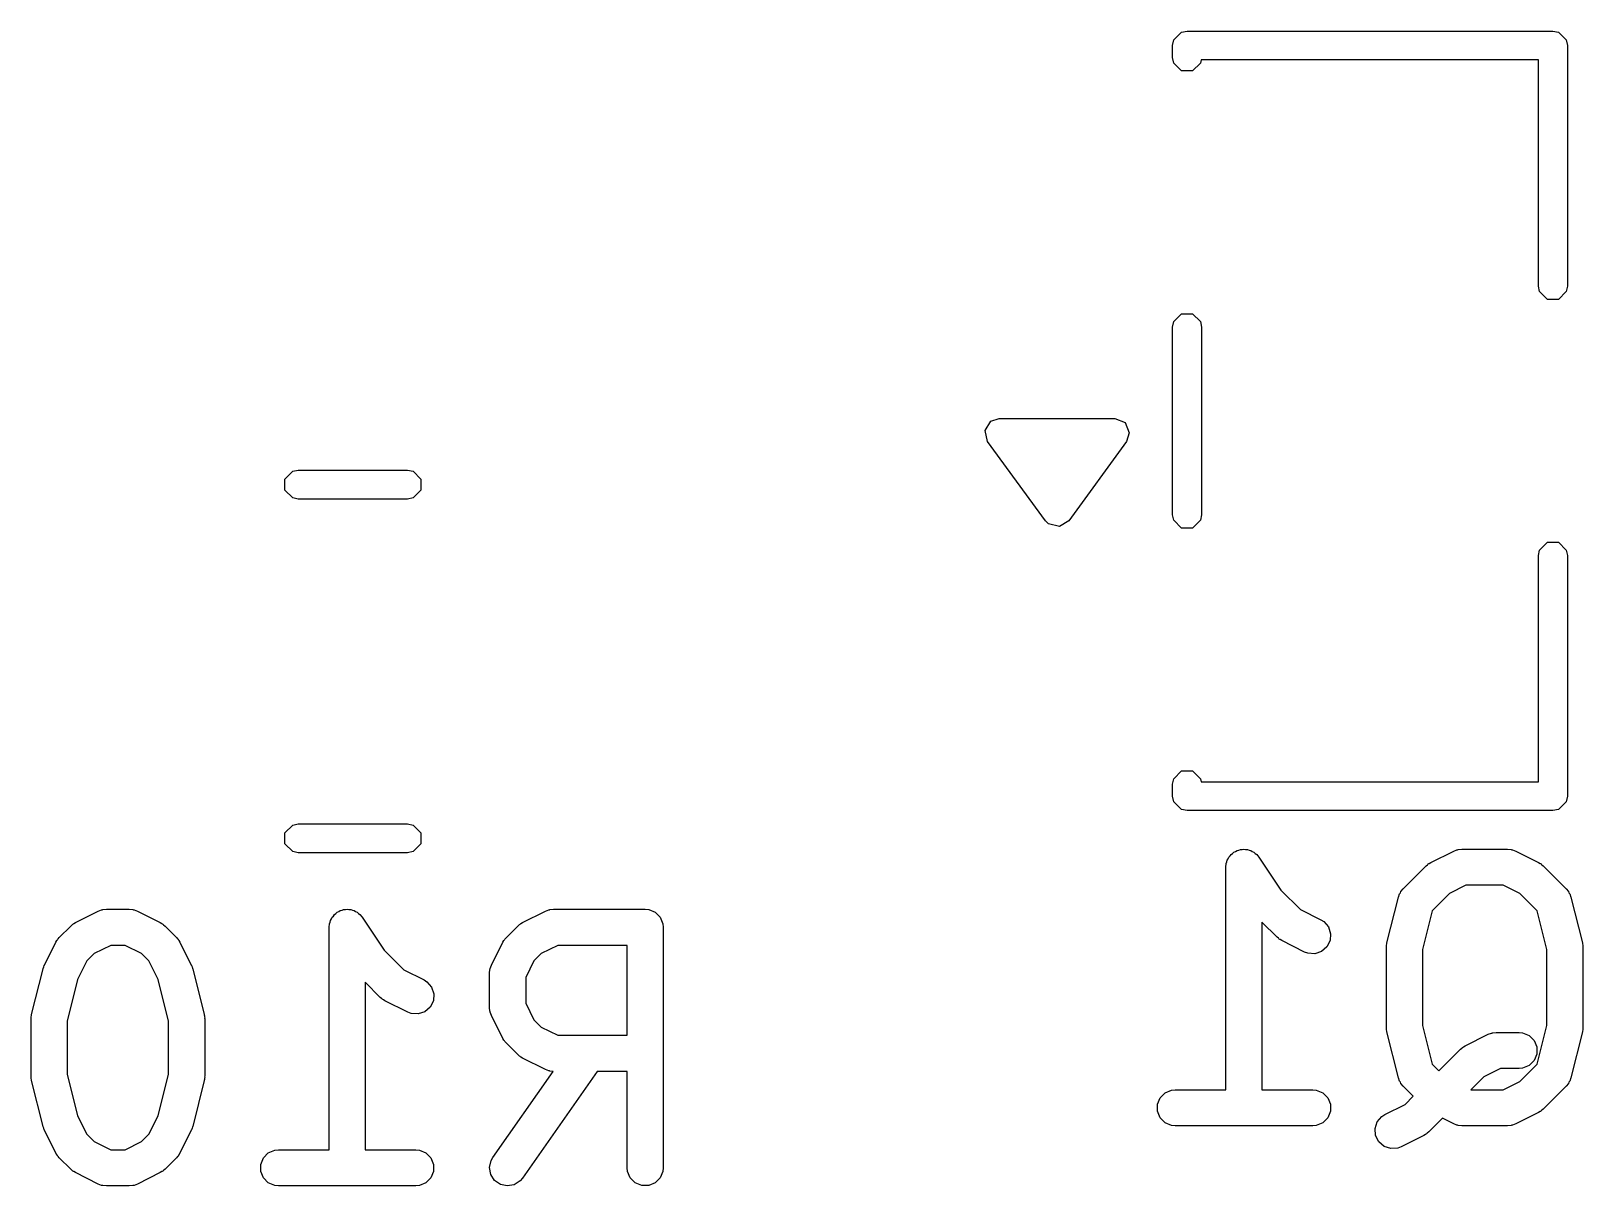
# Model space of a CAD drawing. Header units: inches. Extents: x 1.81 to 9.37, y -5.72 to -1.46.
# Drawn here: x 2.5492 to 2.803, y -2.5701 to -2.3811 of the extents above; entities that cross this region are included whole.
import ezdxf

# ---------------------------------------------------------------- set-up
doc = ezdxf.new("R2010")
doc.units = ezdxf.units.IN
doc.header["$MEASUREMENT"] = 0
doc.layers.add('BLACK', color=250, linetype='CONTINUOUS')

msp = doc.modelspace()

# ---------------------------------------------------------------- linework, layer by layer
at = {"layer": 'BLACK', "linetype": 'CONTINUOUS'}
for p, q in [((2.73593, -2.38346), (2.7361, -2.38256)), ((2.7361, -2.38256), (2.73738, -2.38128)), ((2.73738, -2.38128), (2.73829, -2.3811)), ((2.73829, -2.3811), (2.79813, -2.3811)), ((2.79813, -2.3811), (2.79903, -2.38128)), ((2.79903, -2.38128), (2.80031, -2.38256)), ((2.80031, -2.38256), (2.80049, -2.38346)), ((2.73593, -2.38543), (2.73593, -2.38346)), ((2.7361, -2.38634), (2.73593, -2.38543)), ((2.80049, -2.38346), (2.80049, -2.42283)), ((2.73738, -2.38762), (2.7361, -2.38634)), ((2.73919, -2.38762), (2.73738, -2.38762)), ((2.74047, -2.38634), (2.73919, -2.38762)), ((2.74057, -2.38583), (2.74047, -2.38634)), ((2.79577, -2.38583), (2.74057, -2.38583)), ((2.79577, -2.42283), (2.79577, -2.38583)), ((2.79595, -2.42374), (2.79577, -2.42283)), ((2.79723, -2.42502), (2.79595, -2.42374)), ((2.80031, -2.42374), (2.79903, -2.42502)), ((2.80049, -2.42283), (2.80031, -2.42374)), ((2.79903, -2.42502), (2.79723, -2.42502)), ((2.73593, -2.42953), (2.7361, -2.42862)), ((2.7361, -2.42862), (2.73738, -2.42735)), ((2.73738, -2.42735), (2.73919, -2.42735)), ((2.73919, -2.42735), (2.74047, -2.42862)), ((2.74047, -2.42862), (2.74065, -2.42953)), ((2.73593, -2.46024), (2.73593, -2.42953)), ((2.74065, -2.42953), (2.74065, -2.46024)), ((2.70525, -2.44648), (2.70619, -2.44494)), ((2.70567, -2.44824), (2.70525, -2.44648)), ((2.70619, -2.44494), (2.70758, -2.44449)), ((2.70758, -2.44449), (2.72648, -2.44449)), ((2.72648, -2.44449), (2.72815, -2.44518)), ((2.72815, -2.44518), (2.72884, -2.44685)), ((2.71512, -2.46123), (2.70567, -2.44824)), ((2.72839, -2.44824), (2.71894, -2.46123)), ((2.72884, -2.44685), (2.72839, -2.44824)), ((2.59075, -2.45441), (2.59203, -2.45313)), ((2.59203, -2.45313), (2.59293, -2.45295)), ((2.59293, -2.45295), (2.61081, -2.45295)), ((2.61081, -2.45295), (2.61171, -2.45313)), ((2.61171, -2.45313), (2.61299, -2.45441)), ((2.59075, -2.45622), (2.59075, -2.45441)), ((2.59203, -2.4575), (2.59075, -2.45622)), ((2.61299, -2.45622), (2.61171, -2.4575)), ((2.61299, -2.45441), (2.61299, -2.45622)), ((2.59293, -2.45768), (2.59203, -2.4575)), ((2.61081, -2.45768), (2.59293, -2.45768)), ((2.61171, -2.4575), (2.61081, -2.45768)), ((2.71564, -2.46175), (2.71512, -2.46123)), ((2.7174, -2.46218), (2.71564, -2.46175)), ((2.71894, -2.46123), (2.7174, -2.46218)), ((2.7361, -2.46114), (2.73593, -2.46024)), ((2.73738, -2.46242), (2.7361, -2.46114)), ((2.74047, -2.46114), (2.73919, -2.46242)), ((2.74065, -2.46024), (2.74047, -2.46114)), ((2.73919, -2.46242), (2.73738, -2.46242)), ((2.79577, -2.46693), (2.79595, -2.46603)), ((2.79595, -2.46603), (2.79723, -2.46475)), ((2.79723, -2.46475), (2.79903, -2.46475)), ((2.79903, -2.46475), (2.80031, -2.46603)), ((2.80031, -2.46603), (2.80049, -2.46693)), ((2.79577, -2.50394), (2.79577, -2.46693)), ((2.80049, -2.46693), (2.80049, -2.5063)), ((2.7361, -2.50343), (2.73738, -2.50215)), ((2.73738, -2.50215), (2.73919, -2.50215)), ((2.73919, -2.50215), (2.74047, -2.50343)), ((2.73593, -2.50433), (2.7361, -2.50343)), ((2.73593, -2.5063), (2.73593, -2.50433)), ((2.74047, -2.50343), (2.74057, -2.50394)), ((2.74057, -2.50394), (2.79577, -2.50394)), ((2.7361, -2.5072), (2.73593, -2.5063)), ((2.73738, -2.50848), (2.7361, -2.5072)), ((2.80031, -2.5072), (2.79903, -2.50848)), ((2.80049, -2.5063), (2.80031, -2.5072)), ((2.73829, -2.50866), (2.73738, -2.50848)), ((2.79813, -2.50866), (2.73829, -2.50866)), ((2.79903, -2.50848), (2.79813, -2.50866)), ((2.59075, -2.51228), (2.59203, -2.51101)), ((2.59075, -2.51409), (2.59075, -2.51228)), ((2.59203, -2.51101), (2.59293, -2.51083)), ((2.59293, -2.51083), (2.61081, -2.51083)), ((2.61081, -2.51083), (2.61171, -2.51101)), ((2.61171, -2.51101), (2.61299, -2.51228)), ((2.61299, -2.51228), (2.61299, -2.51409)), ((2.59203, -2.51537), (2.59075, -2.51409)), ((2.61299, -2.51409), (2.61171, -2.51537)), ((2.74646, -2.51518), (2.74674, -2.51512)), ((2.74674, -2.51512), (2.74701, -2.51501)), ((2.74701, -2.51501), (2.7473, -2.51501)), ((2.7473, -2.51501), (2.74759, -2.51495)), ((2.74759, -2.51495), (2.74787, -2.51501)), ((2.74787, -2.51501), (2.74816, -2.51501)), ((2.74816, -2.51501), (2.74843, -2.51512)), ((2.74843, -2.51512), (2.74872, -2.51518)), ((2.78189, -2.51527), (2.78243, -2.51506)), ((2.78243, -2.51506), (2.78253, -2.51505)), ((2.78253, -2.51505), (2.78263, -2.51501)), ((2.78263, -2.51501), (2.78321, -2.51495)), ((2.78321, -2.51495), (2.79071, -2.51495)), ((2.79071, -2.51495), (2.79128, -2.51501)), ((2.79128, -2.51501), (2.79138, -2.51505)), ((2.79138, -2.51505), (2.79149, -2.51506)), ((2.79149, -2.51506), (2.79203, -2.51527)), ((2.59293, -2.51555), (2.59203, -2.51537)), ((2.61081, -2.51555), (2.59293, -2.51555)), ((2.61171, -2.51537), (2.61081, -2.51555)), ((2.74463, -2.5179), (2.74469, -2.51733)), ((2.74469, -2.51733), (2.7448, -2.51706)), ((2.7448, -2.51706), (2.74486, -2.51677)), ((2.74486, -2.51677), (2.74502, -2.51653)), ((2.74502, -2.51653), (2.74513, -2.51627)), ((2.74513, -2.51627), (2.74534, -2.51606)), ((2.74534, -2.51606), (2.7455, -2.51582)), ((2.7455, -2.51582), (2.74574, -2.51566)), ((2.74574, -2.51566), (2.74595, -2.51545)), ((2.74595, -2.51545), (2.74622, -2.51534)), ((2.74622, -2.51534), (2.74646, -2.51518)), ((2.74872, -2.51518), (2.74896, -2.51534)), ((2.74896, -2.51534), (2.74923, -2.51545)), ((2.74923, -2.51545), (2.74943, -2.51566)), ((2.74943, -2.51566), (2.74968, -2.51582)), ((2.74968, -2.51582), (2.75004, -2.51626)), ((2.75004, -2.51626), (2.75004, -2.51627)), ((2.75004, -2.51627), (2.75004, -2.51627)), ((2.75004, -2.51627), (2.75004, -2.51627)), ((2.75004, -2.51627), (2.75363, -2.52165)), ((2.77737, -2.51769), (2.7776, -2.51751)), ((2.7776, -2.51751), (2.77765, -2.51745)), ((2.77765, -2.51745), (2.77774, -2.51739)), ((2.77774, -2.51739), (2.77782, -2.51733)), ((2.77782, -2.51733), (2.77789, -2.5173)), ((2.77789, -2.5173), (2.77814, -2.51714)), ((2.77814, -2.51714), (2.78189, -2.51527)), ((2.79203, -2.51527), (2.79578, -2.51714)), ((2.79578, -2.51714), (2.79602, -2.5173)), ((2.79602, -2.5173), (2.7961, -2.51733)), ((2.7961, -2.51733), (2.79618, -2.51739)), ((2.79618, -2.51739), (2.79627, -2.51745)), ((2.79627, -2.51745), (2.79632, -2.51751)), ((2.79632, -2.51751), (2.79654, -2.51769)), ((2.74463, -2.51791), (2.74463, -2.5179)), ((2.74463, -2.5179), (2.74463, -2.5179)), ((2.74463, -2.5179), (2.74463, -2.5179)), ((2.74463, -2.55432), (2.74463, -2.51791)), ((2.77362, -2.52144), (2.77737, -2.51769)), ((2.79654, -2.51769), (2.80029, -2.52144)), ((2.75363, -2.52165), (2.75683, -2.52485)), ((2.77284, -2.52281), (2.77304, -2.52227)), ((2.77304, -2.52227), (2.77317, -2.52209)), ((2.77317, -2.52209), (2.77325, -2.52189)), ((2.77325, -2.52189), (2.77362, -2.52144)), ((2.78121, -2.52221), (2.77837, -2.52504)), ((2.7839, -2.52086), (2.78121, -2.52221)), ((2.79001, -2.52086), (2.7839, -2.52086)), ((2.79271, -2.52221), (2.79001, -2.52086)), ((2.79554, -2.52504), (2.79271, -2.52221)), ((2.80029, -2.52144), (2.80066, -2.52189)), ((2.80066, -2.52189), (2.80074, -2.52209)), ((2.80074, -2.52209), (2.80087, -2.52227)), ((2.80087, -2.52227), (2.80107, -2.52281)), ((2.55649, -2.52698), (2.56024, -2.52511)), ((2.56024, -2.52511), (2.56078, -2.5249)), ((2.56078, -2.5249), (2.56089, -2.52489)), ((2.56089, -2.52489), (2.56099, -2.52485)), ((2.56099, -2.52485), (2.56156, -2.5248)), ((2.56156, -2.5248), (2.56531, -2.5248)), ((2.56531, -2.5248), (2.56589, -2.52485)), ((2.56589, -2.52485), (2.56599, -2.52489)), ((2.56599, -2.52489), (2.56609, -2.5249)), ((2.56609, -2.5249), (2.56663, -2.52511)), ((2.56663, -2.52511), (2.57038, -2.52698)), ((2.59929, -2.52529), (2.59956, -2.52518)), ((2.59956, -2.52518), (2.59981, -2.52502)), ((2.59981, -2.52502), (2.60009, -2.52496)), ((2.60009, -2.52496), (2.60036, -2.52485)), ((2.60036, -2.52485), (2.60065, -2.52485)), ((2.60065, -2.52485), (2.60094, -2.5248)), ((2.60094, -2.5248), (2.60122, -2.52485)), ((2.60122, -2.52485), (2.60151, -2.52485)), ((2.60151, -2.52485), (2.60178, -2.52496)), ((2.60178, -2.52496), (2.60207, -2.52502)), ((2.60207, -2.52502), (2.60231, -2.52518)), ((2.60231, -2.52518), (2.60257, -2.52529)), ((2.62961, -2.52698), (2.63336, -2.52511)), ((2.63336, -2.52511), (2.6339, -2.5249)), ((2.6339, -2.5249), (2.634, -2.52489)), ((2.634, -2.52489), (2.6341, -2.52485)), ((2.6341, -2.52485), (2.63468, -2.5248)), ((2.63468, -2.5248), (2.64968, -2.5248)), ((2.64968, -2.5248), (2.65025, -2.52485)), ((2.65025, -2.52485), (2.65132, -2.52529)), ((2.75683, -2.52485), (2.76016, -2.52651)), ((2.77097, -2.53031), (2.77284, -2.52281)), ((2.77837, -2.52504), (2.77679, -2.53139)), ((2.79713, -2.53139), (2.79554, -2.52504)), ((2.80107, -2.52281), (2.80294, -2.53031)), ((2.55385, -2.52941), (2.55573, -2.52754)), ((2.55573, -2.52754), (2.55595, -2.52735)), ((2.55595, -2.52735), (2.556, -2.52729)), ((2.556, -2.52729), (2.55609, -2.52723)), ((2.55609, -2.52723), (2.55617, -2.52717)), ((2.55617, -2.52717), (2.55624, -2.52714)), ((2.55624, -2.52714), (2.55649, -2.52698)), ((2.57038, -2.52698), (2.57063, -2.52714)), ((2.57063, -2.52714), (2.5707, -2.52717)), ((2.5707, -2.52717), (2.57078, -2.52723)), ((2.57078, -2.52723), (2.57087, -2.52729)), ((2.57087, -2.52729), (2.57092, -2.52735)), ((2.57092, -2.52735), (2.57115, -2.52754)), ((2.57115, -2.52754), (2.57302, -2.52941)), ((2.59798, -2.52774), (2.59804, -2.52717)), ((2.59798, -2.52775), (2.59798, -2.52774)), ((2.59798, -2.56417), (2.59798, -2.52775)), ((2.59798, -2.52775), (2.59798, -2.52775)), ((2.59798, -2.52775), (2.59798, -2.52775)), ((2.59804, -2.52717), (2.59815, -2.5269)), ((2.59815, -2.5269), (2.59821, -2.52662)), ((2.59821, -2.52662), (2.59837, -2.52638)), ((2.59837, -2.52638), (2.59848, -2.52611)), ((2.59848, -2.52611), (2.59868, -2.5259)), ((2.59868, -2.5259), (2.59885, -2.52566)), ((2.59885, -2.52566), (2.59909, -2.5255)), ((2.59909, -2.5255), (2.59929, -2.52529)), ((2.60257, -2.52529), (2.60278, -2.5255)), ((2.60278, -2.5255), (2.60302, -2.52566)), ((2.60302, -2.52566), (2.60339, -2.52611)), ((2.60339, -2.52611), (2.60339, -2.52611)), ((2.60339, -2.52611), (2.60339, -2.52611)), ((2.60339, -2.52611), (2.60339, -2.52611)), ((2.60339, -2.52611), (2.60698, -2.53149)), ((2.62697, -2.52941), (2.62884, -2.52754)), ((2.62884, -2.52754), (2.62907, -2.52735)), ((2.62907, -2.52735), (2.62912, -2.52729)), ((2.62912, -2.52729), (2.62921, -2.52723)), ((2.62921, -2.52723), (2.62929, -2.52717)), ((2.62929, -2.52717), (2.62936, -2.52714)), ((2.62936, -2.52714), (2.62961, -2.52698)), ((2.65132, -2.52529), (2.65213, -2.52611)), ((2.65213, -2.52611), (2.65257, -2.52717)), ((2.65257, -2.52717), (2.65263, -2.52775)), ((2.65263, -2.52775), (2.65263, -2.56712)), ((2.753, -2.52937), (2.75054, -2.52691)), ((2.75054, -2.52691), (2.75054, -2.55432)), ((2.76016, -2.52651), (2.76065, -2.52682)), ((2.76065, -2.52682), (2.7614, -2.52769)), ((2.7614, -2.52769), (2.76176, -2.52879)), ((2.55142, -2.53393), (2.5533, -2.53018)), ((2.5533, -2.53018), (2.55345, -2.52993)), ((2.55345, -2.52993), (2.55348, -2.52986)), ((2.55348, -2.52986), (2.55355, -2.52978)), ((2.55355, -2.52978), (2.55361, -2.52969)), ((2.55361, -2.52969), (2.55366, -2.52964)), ((2.55366, -2.52964), (2.55385, -2.52941)), ((2.57302, -2.52941), (2.57321, -2.52964)), ((2.57321, -2.52964), (2.57327, -2.52969)), ((2.57327, -2.52969), (2.57333, -2.52978)), ((2.57333, -2.52978), (2.57339, -2.52986)), ((2.57339, -2.52986), (2.57342, -2.52993)), ((2.57342, -2.52993), (2.57358, -2.53018)), ((2.57358, -2.53018), (2.57545, -2.53393)), ((2.62454, -2.53393), (2.62641, -2.53018)), ((2.62641, -2.53018), (2.62657, -2.52993)), ((2.62657, -2.52993), (2.6266, -2.52986)), ((2.6266, -2.52986), (2.62667, -2.52978)), ((2.62667, -2.52978), (2.62672, -2.52969)), ((2.62672, -2.52969), (2.62678, -2.52964)), ((2.62678, -2.52964), (2.62697, -2.52941)), ((2.75322, -2.52955), (2.753, -2.52937)), ((2.75327, -2.52961), (2.75322, -2.52955)), ((2.75336, -2.52967), (2.75327, -2.52961)), ((2.75344, -2.52974), (2.75336, -2.52967)), ((2.75352, -2.52977), (2.75344, -2.52974)), ((2.75376, -2.52992), (2.75352, -2.52977)), ((2.75751, -2.5318), (2.75376, -2.52992)), ((2.76168, -2.52993), (2.76117, -2.53097)), ((2.76176, -2.52879), (2.76168, -2.52993)), ((2.77095, -2.53041), (2.77097, -2.53031)), ((2.80294, -2.53031), (2.80296, -2.53041)), ((2.55956, -2.53205), (2.55837, -2.53325)), ((2.56226, -2.5307), (2.55956, -2.53205)), ((2.56462, -2.5307), (2.56226, -2.5307)), ((2.56731, -2.53205), (2.56462, -2.5307)), ((2.56851, -2.53325), (2.56731, -2.53205)), ((2.60698, -2.53149), (2.61018, -2.5347)), ((2.63268, -2.53205), (2.63148, -2.53325)), ((2.63538, -2.5307), (2.63268, -2.53205)), ((2.64672, -2.5307), (2.63538, -2.5307)), ((2.64672, -2.54542), (2.64672, -2.5307)), ((2.75805, -2.532), (2.75751, -2.5318)), ((2.7592, -2.53208), (2.75805, -2.532)), ((2.7603, -2.53172), (2.7592, -2.53208)), ((2.76117, -2.53097), (2.7603, -2.53172)), ((2.77088, -2.53089), (2.77092, -2.53067)), ((2.77089, -2.53093), (2.77088, -2.53089)), ((2.77088, -2.53103), (2.77089, -2.53093)), ((2.77088, -2.54415), (2.77088, -2.53103)), ((2.77092, -2.53067), (2.77094, -2.53045)), ((2.77094, -2.53045), (2.77095, -2.53041)), ((2.77679, -2.53139), (2.77679, -2.54379)), ((2.79713, -2.54379), (2.79713, -2.53139)), ((2.80296, -2.53041), (2.80298, -2.53045)), ((2.80298, -2.53045), (2.803, -2.53067)), ((2.803, -2.53067), (2.80303, -2.53089)), ((2.80303, -2.53089), (2.80302, -2.53093)), ((2.80302, -2.53093), (2.80303, -2.53103)), ((2.80303, -2.53103), (2.80303, -2.54415)), ((2.54932, -2.54203), (2.5512, -2.53453)), ((2.5512, -2.53453), (2.55121, -2.53449)), ((2.55121, -2.53449), (2.55122, -2.53447)), ((2.55122, -2.53447), (2.55131, -2.53423)), ((2.55131, -2.53423), (2.55139, -2.53399)), ((2.55139, -2.53399), (2.55141, -2.53397)), ((2.55141, -2.53397), (2.55142, -2.53393)), ((2.55837, -2.53325), (2.55685, -2.53628)), ((2.57003, -2.53628), (2.56851, -2.53325)), ((2.57545, -2.53393), (2.57547, -2.53397)), ((2.57547, -2.53397), (2.57548, -2.53399)), ((2.57548, -2.53399), (2.57557, -2.53423)), ((2.57557, -2.53423), (2.57566, -2.53447)), ((2.57566, -2.53447), (2.57566, -2.53449)), ((2.57566, -2.53449), (2.57568, -2.53453)), ((2.57568, -2.53453), (2.57755, -2.54203)), ((2.61018, -2.5347), (2.6135, -2.53636)), ((2.62423, -2.53525), (2.62428, -2.53467)), ((2.62423, -2.54087), (2.62423, -2.53525)), ((2.62428, -2.53467), (2.62432, -2.53457)), ((2.62432, -2.53457), (2.62433, -2.53447)), ((2.62433, -2.53447), (2.62454, -2.53393)), ((2.63148, -2.53325), (2.63013, -2.53594)), ((2.55685, -2.53628), (2.55514, -2.54311)), ((2.57173, -2.54311), (2.57003, -2.53628)), ((2.60634, -2.53921), (2.60389, -2.53675)), ((2.60389, -2.53675), (2.60389, -2.56417)), ((2.6135, -2.53636), (2.61399, -2.53666)), ((2.61399, -2.53666), (2.61475, -2.53754)), ((2.61475, -2.53754), (2.61511, -2.53863)), ((2.63013, -2.53594), (2.63013, -2.54018)), ((2.60657, -2.5394), (2.60634, -2.53921)), ((2.60662, -2.53946), (2.60657, -2.5394)), ((2.60671, -2.53951), (2.60662, -2.53946)), ((2.60679, -2.53958), (2.60671, -2.53951)), ((2.60686, -2.53961), (2.60679, -2.53958)), ((2.60711, -2.53976), (2.60686, -2.53961)), ((2.61086, -2.54164), (2.60711, -2.53976)), ((2.61503, -2.53978), (2.61451, -2.54081)), ((2.61511, -2.53863), (2.61503, -2.53978)), ((2.63013, -2.54018), (2.63148, -2.54287)), ((2.54924, -2.5426), (2.54927, -2.54239)), ((2.54925, -2.54265), (2.54924, -2.5426)), ((2.54924, -2.54275), (2.54925, -2.54265)), ((2.54924, -2.55212), (2.54924, -2.54275)), ((2.54927, -2.54239), (2.54929, -2.54217)), ((2.54929, -2.54217), (2.54931, -2.54213)), ((2.54931, -2.54213), (2.54932, -2.54203)), ((2.57755, -2.54203), (2.57757, -2.54213)), ((2.57757, -2.54213), (2.57758, -2.54217)), ((2.57758, -2.54217), (2.5776, -2.54239)), ((2.5776, -2.54239), (2.57764, -2.5426)), ((2.57764, -2.5426), (2.57763, -2.54265)), ((2.57763, -2.54265), (2.57764, -2.54275)), ((2.57764, -2.54275), (2.57764, -2.55212)), ((2.6114, -2.54185), (2.61086, -2.54164)), ((2.61255, -2.54193), (2.6114, -2.54185)), ((2.61364, -2.54156), (2.61255, -2.54193)), ((2.61451, -2.54081), (2.61364, -2.54156)), ((2.62428, -2.54145), (2.62423, -2.54087)), ((2.62432, -2.54155), (2.62428, -2.54145)), ((2.62433, -2.54165), (2.62432, -2.54155)), ((2.62454, -2.54219), (2.62433, -2.54165)), ((2.62641, -2.54594), (2.62454, -2.54219)), ((2.63148, -2.54287), (2.63268, -2.54407)), ((2.55514, -2.54311), (2.55514, -2.55176)), ((2.57173, -2.55176), (2.57173, -2.54311)), ((2.63268, -2.54407), (2.63538, -2.54542)), ((2.63538, -2.54542), (2.64672, -2.54542)), ((2.77089, -2.54425), (2.77088, -2.54415)), ((2.77088, -2.5443), (2.77089, -2.54425)), ((2.77092, -2.54451), (2.77088, -2.5443)), ((2.77094, -2.54473), (2.77092, -2.54451)), ((2.77095, -2.54477), (2.77094, -2.54473)), ((2.77097, -2.54487), (2.77095, -2.54477)), ((2.77284, -2.55237), (2.77097, -2.54487)), ((2.77679, -2.54379), (2.77837, -2.55014)), ((2.78376, -2.54714), (2.78751, -2.54526)), ((2.78751, -2.54526), (2.78805, -2.54505)), ((2.78805, -2.54505), (2.78816, -2.54505)), ((2.78816, -2.54505), (2.78825, -2.54501)), ((2.78825, -2.54501), (2.78883, -2.54495)), ((2.78883, -2.54495), (2.79258, -2.54495)), ((2.79258, -2.54495), (2.79316, -2.54501)), ((2.79316, -2.54501), (2.79422, -2.54545)), ((2.79422, -2.54545), (2.79504, -2.54626)), ((2.79554, -2.55014), (2.79713, -2.54379)), ((2.80294, -2.54487), (2.80107, -2.55237)), ((2.80296, -2.54477), (2.80294, -2.54487)), ((2.80298, -2.54473), (2.80296, -2.54477)), ((2.803, -2.54451), (2.80298, -2.54473)), ((2.80303, -2.5443), (2.803, -2.54451)), ((2.80303, -2.54415), (2.80302, -2.54425)), ((2.80302, -2.54425), (2.80303, -2.5443)), ((2.62657, -2.54619), (2.62641, -2.54594)), ((2.6266, -2.54626), (2.62657, -2.54619)), ((2.62667, -2.54634), (2.6266, -2.54626)), ((2.62672, -2.54643), (2.62667, -2.54634)), ((2.62678, -2.54648), (2.62672, -2.54643)), ((2.62697, -2.54671), (2.62678, -2.54648)), ((2.62884, -2.54858), (2.62697, -2.54671)), ((2.77946, -2.55123), (2.78299, -2.54769)), ((2.78299, -2.54769), (2.78322, -2.5475)), ((2.78322, -2.5475), (2.78327, -2.54744)), ((2.78327, -2.54744), (2.78336, -2.54739)), ((2.78336, -2.54739), (2.78344, -2.54732)), ((2.78344, -2.54732), (2.78351, -2.54729)), ((2.78351, -2.54729), (2.78376, -2.54714)), ((2.79504, -2.54626), (2.79548, -2.54733)), ((2.79548, -2.54733), (2.79548, -2.54848)), ((2.62907, -2.54877), (2.62884, -2.54858)), ((2.62912, -2.54883), (2.62907, -2.54877)), ((2.62921, -2.54889), (2.62912, -2.54883)), ((2.62929, -2.54895), (2.62921, -2.54889)), ((2.62936, -2.54898), (2.62929, -2.54895)), ((2.62961, -2.54914), (2.62936, -2.54898)), ((2.63336, -2.55101), (2.62961, -2.54914)), ((2.77837, -2.55014), (2.77946, -2.55123)), ((2.79271, -2.55297), (2.79554, -2.55014)), ((2.79422, -2.55036), (2.79316, -2.5508)), ((2.79504, -2.54954), (2.79422, -2.55036)), ((2.79548, -2.54848), (2.79504, -2.54954)), ((2.54925, -2.55222), (2.54924, -2.55212)), ((2.54924, -2.55226), (2.54925, -2.55222)), ((2.54927, -2.55248), (2.54924, -2.55226)), ((2.54929, -2.5527), (2.54927, -2.55248)), ((2.54931, -2.55274), (2.54929, -2.5527)), ((2.54932, -2.55284), (2.54931, -2.55274)), ((2.5512, -2.56034), (2.54932, -2.55284)), ((2.55514, -2.55176), (2.55685, -2.55859)), ((2.57003, -2.55859), (2.57173, -2.55176)), ((2.57755, -2.55284), (2.57568, -2.56034)), ((2.57757, -2.55274), (2.57755, -2.55284)), ((2.57758, -2.5527), (2.57757, -2.55274)), ((2.5776, -2.55248), (2.57758, -2.5527)), ((2.57764, -2.55226), (2.5776, -2.55248)), ((2.57764, -2.55212), (2.57763, -2.55222)), ((2.57763, -2.55222), (2.57764, -2.55226)), ((2.62476, -2.56543), (2.63463, -2.55132)), ((2.64184, -2.55132), (2.6296, -2.56881)), ((2.6339, -2.55122), (2.63336, -2.55101)), ((2.634, -2.55123), (2.6339, -2.55122)), ((2.6341, -2.55127), (2.634, -2.55123)), ((2.63463, -2.55132), (2.6341, -2.55127)), ((2.64672, -2.55132), (2.64184, -2.55132)), ((2.64672, -2.56712), (2.64672, -2.55132)), ((2.77304, -2.55291), (2.77284, -2.55237)), ((2.77317, -2.55309), (2.77304, -2.55291)), ((2.77325, -2.55329), (2.77317, -2.55309)), ((2.78683, -2.5522), (2.78471, -2.55432)), ((2.78953, -2.55086), (2.78683, -2.5522)), ((2.79258, -2.55086), (2.78953, -2.55086)), ((2.79001, -2.55432), (2.79271, -2.55297)), ((2.79316, -2.5508), (2.79258, -2.55086)), ((2.80074, -2.55309), (2.80066, -2.55329)), ((2.80087, -2.55291), (2.80074, -2.55309)), ((2.80107, -2.55237), (2.80087, -2.55291)), ((2.73344, -2.5567), (2.73388, -2.55564)), ((2.73388, -2.55564), (2.7347, -2.55482)), ((2.7347, -2.55482), (2.73576, -2.55438)), ((2.73576, -2.55438), (2.73634, -2.55432)), ((2.73634, -2.55432), (2.74463, -2.55432)), ((2.75054, -2.55432), (2.75883, -2.55432)), ((2.75883, -2.55432), (2.75941, -2.55438)), ((2.75941, -2.55438), (2.76048, -2.55482)), ((2.76048, -2.55482), (2.76129, -2.55564)), ((2.76129, -2.55564), (2.76173, -2.5567)), ((2.77362, -2.55374), (2.77325, -2.55329)), ((2.77528, -2.5554), (2.77362, -2.55374)), ((2.77396, -2.55672), (2.77528, -2.5554)), ((2.78471, -2.55432), (2.79001, -2.55432)), ((2.80029, -2.55374), (2.79654, -2.55749)), ((2.80066, -2.55329), (2.80029, -2.55374)), ((2.73344, -2.55785), (2.73344, -2.5567)), ((2.73388, -2.55892), (2.73344, -2.55785)), ((2.76173, -2.55785), (2.76129, -2.55892)), ((2.76173, -2.5567), (2.76173, -2.55785)), ((2.77064, -2.55838), (2.77396, -2.55672)), ((2.79578, -2.55804), (2.79203, -2.55992)), ((2.79602, -2.55789), (2.79578, -2.55804)), ((2.7961, -2.55786), (2.79602, -2.55789)), ((2.79618, -2.55779), (2.7961, -2.55786)), ((2.79627, -2.55773), (2.79618, -2.55779)), ((2.79632, -2.55768), (2.79627, -2.55773)), ((2.79654, -2.55749), (2.79632, -2.55768)), ((2.55121, -2.56038), (2.5512, -2.56034)), ((2.55122, -2.5604), (2.55121, -2.56038)), ((2.55131, -2.56064), (2.55122, -2.5604)), ((2.55139, -2.56088), (2.55131, -2.56064)), ((2.55685, -2.55859), (2.55837, -2.56162)), ((2.56851, -2.56162), (2.57003, -2.55859)), ((2.57557, -2.56064), (2.57548, -2.56088)), ((2.57566, -2.5604), (2.57557, -2.56064)), ((2.57568, -2.56034), (2.57566, -2.56038)), ((2.57566, -2.56038), (2.57566, -2.5604)), ((2.7347, -2.55973), (2.73388, -2.55892)), ((2.73576, -2.56017), (2.7347, -2.55973)), ((2.73634, -2.56023), (2.73576, -2.56017)), ((2.75883, -2.56023), (2.73634, -2.56023)), ((2.75941, -2.56017), (2.75883, -2.56023)), ((2.76048, -2.55973), (2.75941, -2.56017)), ((2.76129, -2.55892), (2.76048, -2.55973)), ((2.76903, -2.56066), (2.76939, -2.55956)), ((2.76911, -2.56181), (2.76903, -2.56066)), ((2.76939, -2.55956), (2.77015, -2.55869)), ((2.77015, -2.55869), (2.77064, -2.55838)), ((2.78004, -2.55899), (2.7778, -2.56124)), ((2.78189, -2.55992), (2.78004, -2.55899)), ((2.78243, -2.56012), (2.78189, -2.55992)), ((2.78253, -2.56013), (2.78243, -2.56012)), ((2.78263, -2.56017), (2.78253, -2.56013)), ((2.78321, -2.56023), (2.78263, -2.56017)), ((2.79071, -2.56023), (2.78321, -2.56023)), ((2.79128, -2.56017), (2.79071, -2.56023)), ((2.79138, -2.56013), (2.79128, -2.56017)), ((2.79149, -2.56012), (2.79138, -2.56013)), ((2.79203, -2.55992), (2.79149, -2.56012)), ((2.55141, -2.5609), (2.55139, -2.56088)), ((2.55142, -2.56094), (2.55141, -2.5609)), ((2.5533, -2.56469), (2.55142, -2.56094)), ((2.55837, -2.56162), (2.55956, -2.56282)), ((2.55956, -2.56282), (2.56226, -2.56417)), ((2.56462, -2.56417), (2.56731, -2.56282)), ((2.56731, -2.56282), (2.56851, -2.56162)), ((2.57545, -2.56094), (2.57358, -2.56469)), ((2.57547, -2.5609), (2.57545, -2.56094)), ((2.57548, -2.56088), (2.57547, -2.5609)), ((2.76963, -2.56284), (2.76911, -2.56181)), ((2.7705, -2.56359), (2.76963, -2.56284)), ((2.77703, -2.56179), (2.77328, -2.56367)), ((2.77728, -2.56164), (2.77703, -2.56179)), ((2.77735, -2.56161), (2.77728, -2.56164)), ((2.77743, -2.56154), (2.77735, -2.56161)), ((2.77752, -2.56148), (2.77743, -2.56154)), ((2.77757, -2.56142), (2.77752, -2.56148)), ((2.7778, -2.56124), (2.77757, -2.56142)), ((2.55345, -2.56494), (2.5533, -2.56469)), ((2.55348, -2.56501), (2.55345, -2.56494)), ((2.55355, -2.56509), (2.55348, -2.56501)), ((2.55361, -2.56518), (2.55355, -2.56509)), ((2.55366, -2.56523), (2.55361, -2.56518)), ((2.55385, -2.56546), (2.55366, -2.56523)), ((2.55573, -2.56733), (2.55385, -2.56546)), ((2.56226, -2.56417), (2.56462, -2.56417)), ((2.57302, -2.56546), (2.57115, -2.56733)), ((2.57321, -2.56523), (2.57302, -2.56546)), ((2.57327, -2.56518), (2.57321, -2.56523)), ((2.57333, -2.56509), (2.57327, -2.56518)), ((2.57339, -2.56501), (2.57333, -2.56509)), ((2.57342, -2.56494), (2.57339, -2.56501)), ((2.57358, -2.56469), (2.57342, -2.56494)), ((2.58679, -2.56654), (2.58723, -2.56548)), ((2.58723, -2.56548), (2.58804, -2.56466)), ((2.58804, -2.56466), (2.58911, -2.56422)), ((2.58911, -2.56422), (2.58968, -2.56417)), ((2.58968, -2.56417), (2.59798, -2.56417)), ((2.60389, -2.56417), (2.61218, -2.56417)), ((2.61218, -2.56417), (2.61276, -2.56422)), ((2.61276, -2.56422), (2.61382, -2.56466)), ((2.61382, -2.56466), (2.61464, -2.56548)), ((2.61464, -2.56548), (2.61508, -2.56654)), ((2.62448, -2.56593), (2.62476, -2.56543)), ((2.77159, -2.56396), (2.7705, -2.56359)), ((2.77274, -2.56387), (2.77159, -2.56396)), ((2.77328, -2.56367), (2.77274, -2.56387)), ((2.55595, -2.56752), (2.55573, -2.56733)), ((2.556, -2.56758), (2.55595, -2.56752)), ((2.55609, -2.56763), (2.556, -2.56758)), ((2.55617, -2.5677), (2.55609, -2.56763)), ((2.55624, -2.56773), (2.55617, -2.5677)), ((2.55649, -2.56789), (2.55624, -2.56773)), ((2.56024, -2.56976), (2.55649, -2.56789)), ((2.57038, -2.56789), (2.56663, -2.56976)), ((2.57063, -2.56773), (2.57038, -2.56789)), ((2.5707, -2.5677), (2.57063, -2.56773)), ((2.57078, -2.56763), (2.5707, -2.5677)), ((2.57087, -2.56758), (2.57078, -2.56763)), ((2.57092, -2.56752), (2.57087, -2.56758)), ((2.57115, -2.56733), (2.57092, -2.56752)), ((2.58679, -2.56769), (2.58679, -2.56654)), ((2.58723, -2.56876), (2.58679, -2.56769)), ((2.61508, -2.56769), (2.61464, -2.56876)), ((2.61508, -2.56654), (2.61508, -2.56769)), ((2.62423, -2.56705), (2.62448, -2.56593)), ((2.62443, -2.56819), (2.62423, -2.56705)), ((2.62505, -2.56916), (2.62443, -2.56819)), ((2.64678, -2.56769), (2.64672, -2.56712)), ((2.64722, -2.56876), (2.64678, -2.56769)), ((2.65257, -2.56769), (2.65213, -2.56876)), ((2.65263, -2.56712), (2.65257, -2.56769)), ((2.56078, -2.56997), (2.56024, -2.56976)), ((2.56089, -2.56997), (2.56078, -2.56997)), ((2.56099, -2.57001), (2.56089, -2.56997)), ((2.56156, -2.57007), (2.56099, -2.57001)), ((2.56531, -2.57007), (2.56156, -2.57007)), ((2.56589, -2.57001), (2.56531, -2.57007)), ((2.56599, -2.56997), (2.56589, -2.57001)), ((2.56609, -2.56997), (2.56599, -2.56997)), ((2.56663, -2.56976), (2.56609, -2.56997)), ((2.58804, -2.56957), (2.58723, -2.56876)), ((2.58911, -2.57001), (2.58804, -2.56957)), ((2.58968, -2.57007), (2.58911, -2.57001)), ((2.61218, -2.57007), (2.58968, -2.57007)), ((2.61276, -2.57001), (2.61218, -2.57007)), ((2.61382, -2.56957), (2.61276, -2.57001)), ((2.61464, -2.56876), (2.61382, -2.56957)), ((2.62599, -2.56982), (2.62505, -2.56916)), ((2.62712, -2.57007), (2.62599, -2.56982)), ((2.62825, -2.56987), (2.62712, -2.57007)), ((2.62922, -2.56925), (2.62825, -2.56987)), ((2.6296, -2.56881), (2.62922, -2.56925)), ((2.64804, -2.56957), (2.64722, -2.56876)), ((2.6491, -2.57001), (2.64804, -2.56957)), ((2.65025, -2.57001), (2.6491, -2.57001)), ((2.65132, -2.56957), (2.65025, -2.57001)), ((2.65213, -2.56876), (2.65132, -2.56957))]:
    msp.add_line(p, q, dxfattribs=at)

doc.saveas('drawing.dxf')
